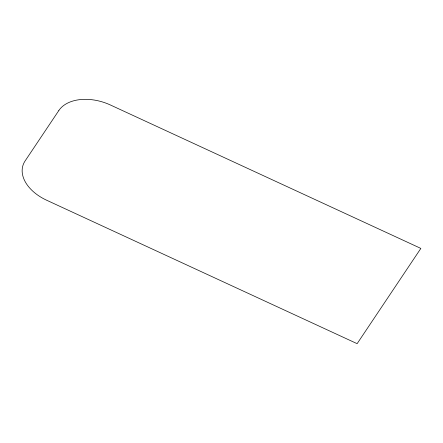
<?xml version="1.0" encoding="UTF-8"?>
<svg xmlns="http://www.w3.org/2000/svg" width="443" height="443" viewBox="0 0 443 443"><rect width="100%" height="100%" fill="white"/><g stroke="black" fill="none" stroke-linecap="round" stroke-linejoin="round"><path stroke-width="0.66" d="M58.841 110.506L25.107 160.936A40.623 26.381 18 0 0 46.642 200.225L357.13 343.674L420.85 248.418L110.362 104.969A40.623 26.381 18 0 0 58.841 110.506"/></g></svg>
